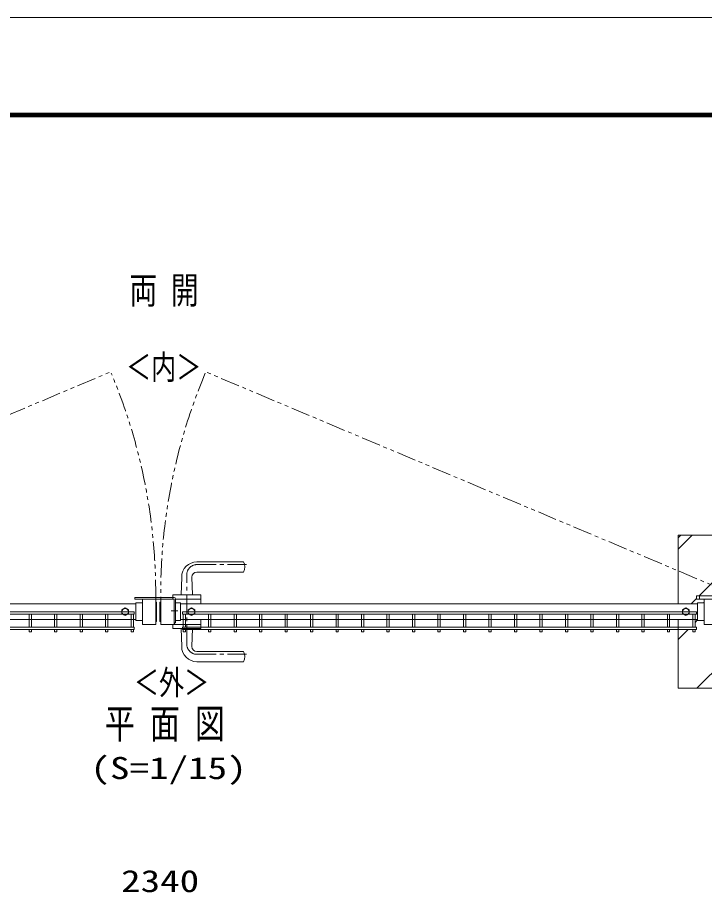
# Model space of a CAD drawing. Units: millimetres, scale not verified. Extents: x -4455 to 4455, y -3150 to 3150.
# Drawn here: x 1238 to 2586, y 1432 to 3150 of the extents above; entities that cross this region are included whole.
import ezdxf
from ezdxf.enums import TextEntityAlignment as Align

# ---------------------------------------------------------------- set-up
doc = ezdxf.new("R2010")
doc.units = ezdxf.units.MM
doc.header["$LTSCALE"] = 30
doc.linetypes.add('USER1', pattern=[2, 1.25, -0.25, 0.25, -0.25])
doc.linetypes.add('USER2', pattern=[2.5, 1.25, -0.25, 0.25, -0.25, 0.25, -0.25])
for name, color, linetype, lineweight in [('0-0_外形線', 7, 'Continuous', 9), ('0-1_軸線', 2, 'USER1', 18), ('0-2_0', 7, 'Continuous', 9), ('0-3_寸法線', 1, 'Continuous', 18), ('0-5_扉縦枠', 7, 'Continuous', 9), ('0-6_丁番', 3, 'Continuous', 18), ('0-8_ハッチング', 8, 'Continuous', 18), ('0-9_NEO', 152, 'Continuous', 18), ('0-D_扉横枠', 7, 'Continuous', 9)]:
    doc.layers.add(name, color=color, linetype=linetype, lineweight=lineweight)
doc.layers.add('0-4_WAKU', color=7, linetype='Continuous')
doc.styles.add('ＭＳ ゴシック', font='')
doc.styles.get('ＭＳ ゴシック').set_extended_font_data('MS Gothic')

msp = doc.modelspace()

# ---------------------------------------------------------------- linework, layer by layer
at = {"layer": '0-0_外形線'}
for p, q in [((2534.49, 2134.24), (2534.49, 1999.74)), ((2834.49, 2134.24), (2534.49, 2134.24)), ((1590.49, 2082.24), (1681.82, 2082.24)), ((1681.82, 2062.24), (1590.49, 2062.24)), ((1560.49, 2052.24), (1559.49, 2017.24)), ((1580.49, 2052.24), (1581.49, 2017.24)), ((1542.99, 2017.24), (1542.99, 2009.24)), ((1542.99, 2017.24), (1597.99, 2017.24)), ((1597.99, 2017.24), (1597.99, 1999.74)), ((1509.49, 2003.24), (1509.49, 1965.24)), ((1511.09, 2003.24), (1509.49, 2003.24)), ((1511.09, 2003.24), (1511.09, 1965.24)), ((1517.89, 2003.24), (1517.89, 1965.24)), ((1517.89, 2003.24), (1519.49, 2003.24)), ((1519.49, 2003.24), (1519.49, 1965.24)), ((1597.99, 2009.24), (1548.69, 2009.24)), ((1443, 1987.99), (1449.49, 1991.74)), ((1443, 1980.49), (1443, 1987.99)), ((1443, 1980.49), (1449.49, 1976.74)), ((1455.99, 1987.99), (1449.49, 1991.74)), ((1455.99, 1980.49), (1449.49, 1976.74)), ((1455.99, 1980.49), (1455.99, 1987.99)), ((1573, 1987.99), (1579.49, 1991.74)), ((1573, 1980.49), (1573, 1987.99)), ((1573, 1980.49), (1579.49, 1976.74)), ((1585.99, 1987.99), (1579.49, 1991.74)), ((1585.99, 1980.49), (1579.49, 1976.74)), ((1585.99, 1980.49), (1585.99, 1987.99)), ((2543.05, 1987.99), (2549.54, 1991.74)), ((2543.05, 1980.49), (2543.05, 1987.99)), ((2543.05, 1980.49), (2549.54, 1976.74)), ((2556.04, 1987.99), (2549.54, 1991.74)), ((2556.04, 1980.49), (2549.54, 1976.74)), ((2556.04, 1980.49), (2556.04, 1987.99)), ((1511.09, 1965.24), (1509.49, 1965.24)), ((1517.89, 1965.24), (1519.49, 1965.24)), ((1542.99, 1951.24), (1542.99, 1959.24)), ((1546.49, 1962.44), (1546.49, 1959.24)), ((1597.99, 1951.24), (1597.99, 1968.74)), ((2534.49, 1968.74), (2534.49, 1834.24)), ((1542.99, 1951.24), (1597.99, 1951.24)), ((1560.49, 1916.24), (1559.49, 1951.24)), ((1580.49, 1916.24), (1581.49, 1951.24)), ((1681.82, 1906.24), (1590.49, 1906.24)), ((1590.49, 1886.24), (1681.82, 1886.24)), ((2534.49, 1834.24), (2834.49, 1834.24))]:
    msp.add_line(p, q, dxfattribs=at)
for centre in [(1449.49, 1984.24), (1579.49, 1984.24), (2549.54, 1984.24)]:
    msp.add_circle(centre, 6.5, dxfattribs=at)
for centre, radius, start, end in [((1590.49, 2052.24), 30, 90, 180), ((1664.49, 2072.24), 20, 330, 30), ((1590.49, 2052.24), 10, 90, 180), ((1590.49, 1916.24), 30, 180, 270), ((1590.49, 1916.24), 10, 180, 270), ((1664.49, 1896.24), 20, 330, 30)]:
    msp.add_arc(centre, radius, start, end, dxfattribs=at)
at = {"layer": '0-1_軸線'}
for p, q in [((1590.49, 2076.74), (1695.01, 2076.74)), ((1570.49, 1920.74), (1570.49, 2056.74)), ((1552.69, 1985.84), (1539.8, 1985.84)), ((1590.49, 1900.74), (1695.01, 1900.74))]:
    msp.add_line(p, q, dxfattribs=at)
for centre, start, end in [((1590.49, 2056.74), 90, 180), ((1590.49, 1920.74), 180, 270)]:
    msp.add_arc(centre, 20, start, end, dxfattribs=at)
at = {"layer": '0-2_0', "color": 3, "lineweight": 18}
msp.add_lwpolyline([(-4455, 3150), (4455, 3150), (4455, -3150), (-4455, -3150)], close=True, dxfattribs=at)
at = {"layer": '0-2_0'}
for points in [[(-4155, 2962.5), (4155, 2962.5), (4155, -2962.5), (-4155, -2962.5)], [(-4153.13, 2960.62), (4153.13, 2960.62), (4153.13, -2960.62), (-4153.13, -2960.62)], [(-4151.25, 2958.75), (4151.25, 2958.75), (4151.25, -2958.75), (-4151.25, -2958.75)], [(-4149.38, 2956.87), (4149.38, 2956.87), (4149.38, -2956.87), (-4149.38, -2956.87)], [(-4147.5, 2955), (4147.5, 2955), (4147.5, -2955), (-4147.5, -2955)]]:
    msp.add_lwpolyline(points, close=True, dxfattribs=at)
at = {"layer": '0-5_扉縦枠'}
for p, q in [((1483.49, 2009.24), (1483.49, 1959.24)), ((1483.49, 2009.24), (1509.49, 2009.24)), ((1509.49, 2009.24), (1509.49, 1959.24)), ((1519.49, 2009.24), (1519.49, 1959.24)), ((1545.49, 2009.24), (1519.49, 2009.24)), ((1545.49, 2009.24), (1545.49, 1959.24)), ((2585.49, 1959.24), (2585.49, 2009.24)), ((1509.49, 1959.24), (1483.49, 1959.24)), ((1519.49, 1959.24), (1597.99, 1959.24)), ((2585.49, 1959.24), (2611.49, 1959.24))]:
    msp.add_line(p, q, dxfattribs=at)
at = {"layer": '0-6_丁番'}
for p, q in [((1468.69, 2012.44), (1545.49, 2012.44)), ((1468.69, 2012.44), (1468.69, 2009.24)), ((2570.49, 2015.24), (2630.4, 2015.24)), ((2570.49, 2009.24), (2570.49, 2015.24)), ((1468.69, 2009.24), (1545.49, 2009.24)), ((1545.49, 1962.44), (1545.49, 2009.24)), ((1548.69, 1962.44), (1548.69, 2009.24)), ((2570.49, 2009.24), (2638.28, 2009.24)), ((1545.49, 1962.44), (1548.69, 1962.44))]:
    msp.add_line(p, q, dxfattribs=at)
at = {"layer": '0-6_丁番', "color": 4}
msp.add_line((2576.49, 2009.24), (2576.49, 2015.26), dxfattribs=at)
at = {"layer": '0-6_丁番'}
msp.add_arc((1545.49, 2009.24), 3.2, 0, 90, dxfattribs=at)
at = {"layer": '0-8_ハッチング', "linetype": 'USER2'}
for p, q in [((388.62, 2019.92), (1421.2, 2454.78)), ((2640.37, 2019.92), (1607.79, 2454.78))]:
    msp.add_line(p, q, dxfattribs=at)
at = {"layer": '0-8_ハッチング'}
for p, q in [((2534.49, 2129), (2539.74, 2134.24)), ((2534.49, 2106.9), (2561.84, 2134.24)), ((2559.92, 1999.74), (2570.49, 2010.31)), ((2583.97, 2001.69), (2585.49, 2003.22)), ((2567.75, 1963.37), (2572.49, 1968.12)), ((2534.49, 1930.12), (2553.86, 1949.49)), ((2571.2, 1834.24), (2691.86, 1954.9))]:
    msp.add_line(p, q, dxfattribs=at)
msp.add_lwpolyline([(2575.42, 2015.24), (2597.96, 2037.78), (2694.42, 2134.24)], dxfattribs=at)
at = {"layer": '0-8_ハッチング', "linetype": 'USER2'}
for centre, start, end in [((396.07, 2020.1), 359.45045, 22.82564), ((2632.92, 2020.1), 157.17436, 180.54955)]:
    msp.add_arc(centre, 1113.48, start, end, dxfattribs=at)
at = {"layer": '0-9_NEO'}
for p, q in [((1467.02, 1983.99), (458.49, 1983.99)), ((1467.02, 1979.49), (458.49, 1979.49)), ((1261.24, 1979.49), (1261.24, 1953.99)), ((1265.74, 1979.49), (1265.74, 1953.99)), ((1311.24, 1979.49), (1311.24, 1953.99)), ((1315.74, 1979.49), (1315.74, 1953.99)), ((1361.24, 1979.49), (1361.24, 1953.99)), ((1365.74, 1979.49), (1365.74, 1953.99)), ((1411.24, 1979.49), (1411.24, 1953.99)), ((1415.74, 1979.49), (1415.74, 1953.99)), ((1461.24, 1979.49), (1461.24, 1953.99)), ((1465.74, 1979.49), (1465.74, 1953.99)), ((1467.02, 1979.49), (1467.02, 1983.99)), ((1561.97, 1983.99), (2570.49, 1983.99)), ((1561.97, 1979.49), (1561.97, 1983.99)), ((1561.97, 1979.49), (2570.49, 1979.49)), ((1563.24, 1979.49), (1563.24, 1953.99)), ((1567.75, 1979.49), (1567.74, 1953.99)), ((1613.24, 1979.49), (1613.24, 1953.99)), ((1617.75, 1979.49), (1617.74, 1953.99)), ((1663.24, 1979.49), (1663.24, 1953.99)), ((1667.75, 1979.49), (1667.74, 1953.99)), ((1713.24, 1979.49), (1713.24, 1953.99)), ((1717.75, 1979.49), (1717.74, 1953.99)), ((1763.24, 1979.49), (1763.24, 1953.99)), ((1767.75, 1979.49), (1767.74, 1953.99)), ((1813.24, 1979.49), (1813.24, 1953.99)), ((1817.75, 1979.49), (1817.74, 1953.99)), ((1863.24, 1979.49), (1863.24, 1953.99)), ((1867.75, 1979.49), (1867.74, 1953.99)), ((1913.24, 1979.49), (1913.24, 1953.99)), ((1917.75, 1979.49), (1917.74, 1953.99)), ((1963.24, 1979.49), (1963.24, 1953.99)), ((1967.75, 1979.49), (1967.74, 1953.99)), ((2013.24, 1979.49), (2013.24, 1953.99)), ((2017.75, 1979.49), (2017.74, 1953.99)), ((2063.24, 1979.49), (2063.24, 1953.99)), ((2067.75, 1979.49), (2067.74, 1953.99)), ((2113.24, 1979.49), (2113.24, 1953.99)), ((2117.75, 1979.49), (2117.74, 1953.99)), ((2163.24, 1979.49), (2163.24, 1953.99)), ((2167.75, 1979.49), (2167.74, 1953.99)), ((2213.24, 1979.49), (2213.24, 1953.99)), ((2217.75, 1979.49), (2217.74, 1953.99)), ((2263.24, 1979.49), (2263.24, 1953.99)), ((2267.75, 1979.49), (2267.74, 1953.99)), ((2313.24, 1979.49), (2313.24, 1953.99)), ((2317.75, 1979.49), (2317.74, 1953.99)), ((2363.24, 1979.49), (2363.24, 1953.99)), ((2367.75, 1979.49), (2367.74, 1953.99)), ((2413.24, 1979.49), (2413.24, 1953.99)), ((2417.75, 1979.49), (2417.74, 1953.99)), ((2463.24, 1979.49), (2463.24, 1953.99)), ((2467.75, 1979.49), (2467.74, 1953.99)), ((2513.24, 1979.49), (2513.24, 1953.99)), ((2517.75, 1979.49), (2517.74, 1953.99)), ((2563.24, 1979.49), (2563.24, 1953.99)), ((2567.75, 1979.49), (2567.74, 1953.99)), ((2570.49, 1979.49), (2570.49, 1983.99)), ((1467.02, 1953.99), (458.49, 1953.99)), ((1467.02, 1949.49), (458.49, 1949.49)), ((1261.24, 1949.49), (1261.24, 1944.99)), ((1265.74, 1944.99), (1261.24, 1944.99)), ((1265.74, 1949.49), (1265.74, 1944.99)), ((1311.24, 1949.49), (1311.24, 1944.99)), ((1315.74, 1944.99), (1311.24, 1944.99)), ((1315.74, 1949.49), (1315.74, 1944.99)), ((1361.24, 1949.49), (1361.24, 1944.99)), ((1365.74, 1944.99), (1361.24, 1944.99)), ((1365.74, 1949.49), (1365.74, 1944.99)), ((1411.24, 1949.49), (1411.24, 1944.99)), ((1415.74, 1944.99), (1411.24, 1944.99)), ((1415.74, 1949.49), (1415.74, 1944.99)), ((1461.24, 1949.49), (1461.24, 1944.99)), ((1465.74, 1944.99), (1461.24, 1944.99)), ((1465.74, 1949.49), (1465.74, 1944.99)), ((1467.02, 1949.49), (1467.02, 1953.99)), ((1561.97, 1953.99), (2570.49, 1953.99)), ((1561.97, 1949.49), (1561.97, 1953.99)), ((1561.97, 1949.49), (2570.49, 1949.49)), ((1563.24, 1949.49), (1563.24, 1944.99)), ((1563.24, 1944.99), (1567.74, 1944.99)), ((1567.74, 1949.49), (1567.75, 1944.99)), ((1613.24, 1949.49), (1613.24, 1944.99)), ((1613.24, 1944.99), (1617.74, 1944.99)), ((1617.74, 1949.49), (1617.75, 1944.99)), ((1663.24, 1949.49), (1663.24, 1944.99)), ((1663.24, 1944.99), (1667.74, 1944.99)), ((1667.74, 1949.49), (1667.75, 1944.99)), ((1713.24, 1949.49), (1713.24, 1944.99)), ((1713.24, 1944.99), (1717.74, 1944.99)), ((1717.74, 1949.49), (1717.75, 1944.99)), ((1763.24, 1949.49), (1763.24, 1944.99)), ((1763.24, 1944.99), (1767.74, 1944.99)), ((1767.74, 1949.49), (1767.75, 1944.99)), ((1813.24, 1949.49), (1813.24, 1944.99)), ((1813.24, 1944.99), (1817.74, 1944.99)), ((1817.74, 1949.49), (1817.75, 1944.99)), ((1863.24, 1949.49), (1863.24, 1944.99)), ((1863.24, 1944.99), (1867.74, 1944.99)), ((1867.74, 1949.49), (1867.75, 1944.99)), ((1913.24, 1949.49), (1913.24, 1944.99)), ((1913.24, 1944.99), (1917.74, 1944.99)), ((1917.74, 1949.49), (1917.75, 1944.99)), ((1963.24, 1949.49), (1963.24, 1944.99)), ((1963.24, 1944.99), (1967.74, 1944.99)), ((1967.74, 1949.49), (1967.75, 1944.99)), ((2013.24, 1949.49), (2013.24, 1944.99)), ((2013.24, 1944.99), (2017.74, 1944.99)), ((2017.74, 1949.49), (2017.75, 1944.99)), ((2063.24, 1949.49), (2063.24, 1944.99)), ((2063.24, 1944.99), (2067.74, 1944.99)), ((2067.74, 1949.49), (2067.75, 1944.99)), ((2113.24, 1949.49), (2113.24, 1944.99)), ((2113.24, 1944.99), (2117.74, 1944.99)), ((2117.74, 1949.49), (2117.75, 1944.99)), ((2163.24, 1949.49), (2163.24, 1944.99)), ((2163.24, 1944.99), (2167.74, 1944.99)), ((2167.74, 1949.49), (2167.75, 1944.99)), ((2213.24, 1949.49), (2213.24, 1944.99)), ((2213.24, 1944.99), (2217.74, 1944.99)), ((2217.74, 1949.49), (2217.75, 1944.99)), ((2263.24, 1949.49), (2263.24, 1944.99)), ((2263.24, 1944.99), (2267.74, 1944.99)), ((2267.74, 1949.49), (2267.75, 1944.99)), ((2313.24, 1949.49), (2313.24, 1944.99)), ((2313.24, 1944.99), (2317.74, 1944.99)), ((2317.74, 1949.49), (2317.75, 1944.99)), ((2363.24, 1949.49), (2363.24, 1944.99)), ((2363.24, 1944.99), (2367.74, 1944.99)), ((2367.74, 1949.49), (2367.75, 1944.99)), ((2413.24, 1949.49), (2413.24, 1944.99)), ((2413.24, 1944.99), (2417.74, 1944.99)), ((2417.74, 1949.49), (2417.75, 1944.99)), ((2467.74, 1949.49), (2467.75, 1944.99)), ((2513.24, 1949.49), (2513.24, 1944.99)), ((2513.24, 1944.99), (2517.74, 1944.99)), ((2517.74, 1949.49), (2517.75, 1944.99)), ((2567.74, 1949.49), (2567.75, 1944.99)), ((2570.49, 1949.49), (2570.49, 1953.99))]:
    msp.add_line(p, q, dxfattribs=at)
for points in [[(2463.24, 1949.49), (2463.24, 1944.99), (2467.74, 1944.99)], [(2563.24, 1949.49), (2563.24, 1944.99), (2567.74, 1944.99)]]:
    msp.add_lwpolyline(points, dxfattribs=at)
at = {"layer": '0-D_扉横枠'}
for p, q in [((1470.49, 1999.74), (456.49, 1999.74)), ((1470.49, 2001.69), (1470.49, 1966.79)), ((1470.49, 2001.69), (1483.49, 2001.69)), ((1558.49, 2001.69), (1548.69, 2001.69)), ((1558.49, 2001.69), (1558.49, 1966.79)), ((1558.49, 1999.74), (2572.49, 1999.74)), ((2572.49, 2001.69), (2585.49, 2001.69)), ((2572.49, 2001.69), (2572.49, 1966.79)), ((1470.49, 1968.74), (456.49, 1968.74)), ((1470.49, 1966.79), (1483.49, 1966.79)), ((1558.49, 1966.79), (1548.69, 1966.79)), ((1558.49, 1968.74), (2572.49, 1968.74)), ((2572.49, 1966.79), (2585.49, 1966.79))]:
    msp.add_line(p, q, dxfattribs=at)

# ---------------------------------------------------------------- texts
at = {"layer": '0-0_外形線', "style": 'ＭＳ ゴシック', "width": 0.75}
for s, height, p in [('両 開', 53.01, (1458.14, 2572.59)), ('＜内＞', 48.17, (1451.29, 2425.79)), ('＜外＞', 48.17, (1466.73, 1807.03))]:
    msp.add_text(s, height=height, dxfattribs=at).set_placement(p, align=Align.BOTTOM_LEFT)
at = {"layer": '0-3_寸法線', "color": 3, "style": 'ＭＳ ゴシック', "width": 1.3}
msp.add_text('2340', height=43.33, dxfattribs=at).set_placement((1441.64, 1421.27), align=Align.BOTTOM_LEFT)
at = {"layer": '0-4_WAKU', "style": 'ＭＳ ゴシック'}
for s, height, width, p in [('平 面 図', 57.62, 0.75, (1409.69, 1718.53)), ('(S=1/15)', 43.33, 1.3, (1381.52, 1643.01))]:
    msp.add_text(s, height=height, dxfattribs=dict(at, width=width)).set_placement(p, align=Align.BOTTOM_LEFT)

doc.saveas('drawing.dxf')
